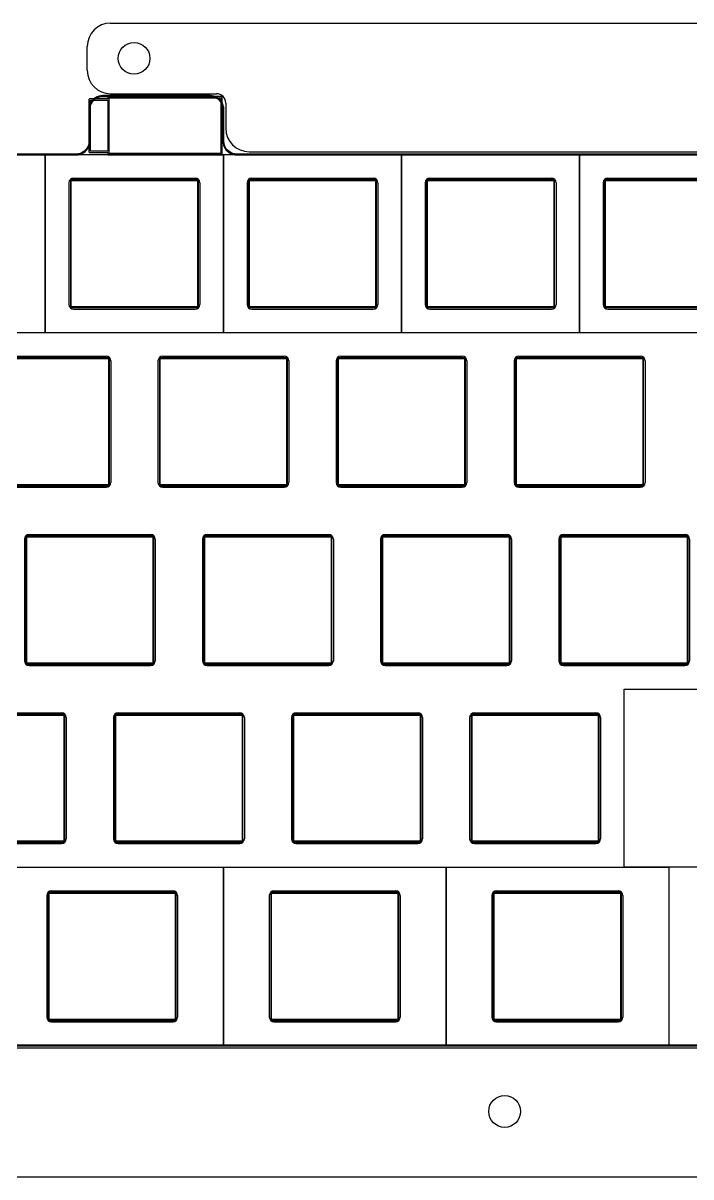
# Model space of a CAD drawing. Header units: millimetres. Extents: x 48 to 497, y 27 to 150.
# Drawn here: x 334.2 to 405.7, y 26.9 to 150.2 of the extents above; entities that cross this region are included whole.
import ezdxf

# ---------------------------------------------------------------- set-up
doc = ezdxf.new("R2010")
doc.units = ezdxf.units.MM
doc.layers.add('BLACK', color=20, linetype='Continuous')
doc.layers.add('ref', color=150, linetype='Continuous')

msp = doc.modelspace()

# ---------------------------------------------------------------- linework, layer by layer
for p, q in [((343.61, 150.23), (494.06, 150.23)), ((341.11, 145.18), (341.11, 147.73)), ((343.61, 142.68), (354.92, 142.68)), ((355.92, 141.68), (355.92, 138.98)), ((358.42, 136.48), (481.81, 136.48)), ((481.81, 40.63), (289.95, 40.63)), ((277.45, 26.88), (494.06, 26.88))]:
    msp.add_line(p, q)
for centre in [(346.11, 146.46), (385.75, 33.88)]:
    msp.add_circle(centre, 1.7)
for centre, radius, start, end in [((343.61, 147.73), 2.5, 90, 180), ((343.61, 145.18), 2.5, 180, 270), ((354.92, 141.68), 1, 0, 90), ((358.42, 138.98), 2.5, 180, 270)]:
    msp.add_arc(centre, radius, start, end)
at = {"layer": 'BLACK', "linetype": 'Continuous'}
for p, q in [((341.3, 142.08), (341.29, 142.06)), ((341.29, 142.06), (341.29, 136.46)), ((341.31, 142.1), (341.3, 142.1)), ((341.3, 142.1), (341.3, 142.08)), ((341.33, 142.12), (341.31, 142.11)), ((341.31, 142.11), (341.31, 142.1)), ((341.34, 142.13), (341.33, 142.12)), ((341.35, 142.13), (341.34, 142.13)), ((341.36, 142.13), (341.35, 142.13)), ((341.35, 142.13), (341.35, 142.13)), ((341.37, 142.13), (341.36, 142.13)), ((343.29, 142.13), (341.37, 142.13)), ((341.44, 136.53), (341.44, 141.98)), ((341.44, 141.98), (343.29, 141.98)), ((341.66, 141.97), (341.54, 141.8)), ((341.66, 141.97), (341.54, 141.8)), ((341.81, 142.12), (341.66, 141.97)), ((341.81, 142.12), (341.66, 141.97)), ((341.66, 141.81), (341.8, 141.98)), ((341.66, 141.81), (341.8, 141.98)), ((341.8, 141.98), (341.97, 142.12)), ((341.8, 141.98), (341.97, 142.12)), ((341.98, 142.25), (341.81, 142.12)), ((341.98, 142.25), (341.81, 142.12)), ((341.97, 142.12), (342.15, 142.23)), ((341.97, 142.12), (342.15, 142.23)), ((342.17, 142.35), (341.98, 142.25)), ((342.17, 142.35), (341.98, 142.25)), ((342.15, 142.23), (342.35, 142.32)), ((342.15, 142.23), (342.35, 142.32)), ((342.37, 142.42), (342.17, 142.35)), ((342.37, 142.42), (342.17, 142.35)), ((342.35, 142.32), (342.57, 142.37)), ((342.35, 142.32), (342.57, 142.37)), ((342.57, 142.47), (342.37, 142.42)), ((342.57, 142.47), (342.37, 142.42)), ((342.78, 142.48), (342.57, 142.47)), ((342.78, 142.48), (342.57, 142.47)), ((342.57, 142.37), (342.77, 142.38)), ((342.57, 142.37), (342.77, 142.38)), ((342.77, 142.38), (342.78, 142.38)), ((342.77, 142.38), (342.78, 142.38)), ((354.25, 142.48), (342.78, 142.48)), ((342.78, 142.48), (342.78, 142.48)), ((354.25, 142.48), (342.78, 142.48)), ((342.78, 142.48), (342.78, 142.48)), ((342.78, 142.38), (342.78, 142.38)), ((342.78, 142.38), (342.78, 142.38)), ((342.78, 142.38), (354.25, 142.38)), ((342.78, 142.38), (342.78, 142.38)), ((342.78, 142.38), (342.78, 142.38)), ((342.78, 142.38), (354.25, 142.38)), ((343.3, 142.33), (343.29, 142.31)), ((343.29, 142.31), (343.29, 142.13)), ((343.29, 141.98), (343.29, 136.53)), ((343.31, 142.35), (343.3, 142.35)), ((343.3, 142.35), (343.3, 142.33)), ((343.33, 142.37), (343.31, 142.36)), ((343.31, 142.36), (343.31, 142.35)), ((343.34, 142.38), (343.33, 142.37)), ((343.35, 142.38), (343.34, 142.38)), ((343.36, 142.38), (343.35, 142.38)), ((343.35, 142.38), (343.35, 142.38)), ((343.37, 142.38), (343.36, 142.38)), ((355.47, 142.38), (343.37, 142.38)), ((343.44, 136.28), (343.44, 142.23)), ((343.44, 142.23), (355.39, 142.23)), ((354.46, 142.47), (354.25, 142.48)), ((354.25, 142.48), (354.25, 142.48)), ((354.25, 142.48), (354.25, 142.48)), ((354.25, 142.48), (354.25, 142.48)), ((354.46, 142.47), (354.25, 142.48)), ((354.25, 142.48), (354.25, 142.48)), ((354.25, 142.48), (354.25, 142.48)), ((354.25, 142.48), (354.25, 142.48)), ((354.25, 142.38), (354.25, 142.39)), ((354.25, 142.39), (354.46, 142.37)), ((354.25, 142.38), (354.25, 142.39)), ((354.25, 142.39), (354.46, 142.37)), ((354.66, 142.42), (354.46, 142.47)), ((354.66, 142.42), (354.46, 142.47)), ((354.46, 142.37), (354.67, 142.32)), ((354.46, 142.37), (354.67, 142.32)), ((354.86, 142.35), (354.66, 142.42)), ((354.86, 142.35), (354.66, 142.42)), ((354.67, 142.32), (354.87, 142.24)), ((354.67, 142.32), (354.87, 142.24)), ((355.05, 142.25), (354.86, 142.35)), ((355.05, 142.25), (354.86, 142.35)), ((354.87, 142.24), (355.06, 142.12)), ((354.87, 142.24), (355.06, 142.12)), ((355.21, 142.12), (355.05, 142.25)), ((355.21, 142.12), (355.05, 142.25)), ((355.06, 142.12), (355.22, 141.98)), ((355.06, 142.12), (355.22, 141.98)), ((355.36, 141.97), (355.21, 142.12)), ((355.36, 141.97), (355.21, 142.12)), ((355.22, 141.98), (355.37, 141.82)), ((355.22, 141.98), (355.37, 141.82)), ((355.49, 141.8), (355.36, 141.97)), ((355.49, 141.8), (355.36, 141.97)), ((355.39, 142.23), (355.39, 136.28)), ((355.49, 142.38), (355.47, 142.38)), ((355.5, 142.37), (355.49, 142.38)), ((355.51, 142.37), (355.5, 142.37)), ((355.52, 142.37), (355.51, 142.37)), ((355.53, 142.35), (355.52, 142.37)), ((355.54, 142.33), (355.53, 142.35)), ((355.54, 142.32), (355.54, 142.33)), ((355.54, 142.31), (355.54, 142.32)), ((355.54, 142.32), (355.54, 142.32)), ((355.54, 142.32), (355.54, 142.32)), ((355.54, 136.21), (355.54, 142.31)), ((341.32, 141.21), (341.3, 141)), ((341.32, 141.21), (341.3, 141)), ((341.3, 141), (341.3, 141)), ((341.3, 141), (341.3, 141)), ((341.3, 141), (341.3, 141)), ((341.3, 141), (341.3, 137.62)), ((341.3, 141), (341.3, 141)), ((341.3, 141), (341.3, 141)), ((341.3, 141), (341.3, 141)), ((341.3, 141), (341.3, 137.62)), ((341.36, 141.42), (341.32, 141.21)), ((341.36, 141.42), (341.32, 141.21)), ((341.44, 141.62), (341.36, 141.42)), ((341.44, 141.62), (341.36, 141.42)), ((341.4, 141.01), (341.42, 141.22)), ((341.4, 141.01), (341.42, 141.22)), ((341.4, 141), (341.4, 141.01)), ((341.4, 141), (341.4, 141.01)), ((341.4, 137.61), (341.4, 141)), ((341.4, 137.61), (341.4, 141)), ((341.42, 141.22), (341.47, 141.43)), ((341.42, 141.22), (341.47, 141.43)), ((341.54, 141.8), (341.44, 141.62)), ((341.54, 141.8), (341.44, 141.62)), ((341.47, 141.43), (341.55, 141.63)), ((341.47, 141.43), (341.55, 141.63)), ((341.55, 141.63), (341.66, 141.81)), ((341.55, 141.63), (341.66, 141.81)), ((355.37, 141.82), (355.48, 141.63)), ((355.37, 141.82), (355.48, 141.63)), ((355.48, 141.63), (355.56, 141.43)), ((355.48, 141.63), (355.56, 141.43)), ((355.59, 141.62), (355.49, 141.8)), ((355.59, 141.62), (355.49, 141.8)), ((355.56, 141.43), (355.61, 141.22)), ((355.56, 141.43), (355.61, 141.22)), ((355.66, 141.42), (355.59, 141.62)), ((355.66, 141.42), (355.59, 141.62)), ((355.61, 141.22), (355.63, 141.01)), ((355.61, 141.22), (355.63, 141.01)), ((355.63, 141.01), (355.62, 141.01)), ((355.62, 141.01), (355.62, 137.61)), ((355.63, 141.01), (355.62, 141.01)), ((355.62, 141.01), (355.62, 137.61)), ((355.71, 141.22), (355.66, 141.42)), ((355.71, 141.22), (355.66, 141.42)), ((355.72, 141.01), (355.71, 141.22)), ((355.72, 141.01), (355.71, 141.22)), ((355.72, 137.61), (355.72, 141.01)), ((355.72, 141.01), (355.72, 141.01)), ((355.72, 141.01), (355.72, 141.01)), ((355.72, 137.61), (355.72, 141.01)), ((355.72, 141.01), (355.72, 141.01)), ((355.72, 141.01), (355.72, 141.01)), ((341.15, 136.98), (341.04, 136.8)), ((341.15, 136.98), (341.04, 136.8)), ((341.24, 137.18), (341.15, 136.98)), ((341.24, 137.18), (341.15, 136.98)), ((341.17, 136.81), (341.27, 137)), ((341.17, 136.81), (341.27, 137)), ((341.29, 137.4), (341.24, 137.18)), ((341.29, 137.4), (341.24, 137.18)), ((341.27, 137), (341.34, 137.2)), ((341.27, 137), (341.34, 137.2)), ((341.31, 137.6), (341.29, 137.4)), ((341.31, 137.6), (341.29, 137.4)), ((341.3, 137.62), (341.3, 137.61)), ((341.3, 137.62), (341.3, 137.61)), ((341.3, 137.61), (341.31, 137.6)), ((341.3, 137.61), (341.31, 137.6)), ((341.34, 137.2), (341.39, 137.4)), ((341.34, 137.2), (341.39, 137.4)), ((341.39, 137.4), (341.4, 137.6)), ((341.39, 137.4), (341.4, 137.6)), ((341.4, 137.6), (341.4, 137.61)), ((341.4, 137.6), (341.4, 137.61)), ((355.62, 137.61), (355.62, 137.61)), ((355.62, 137.61), (355.62, 137.61)), ((355.62, 137.61), (355.64, 137.4)), ((355.62, 137.61), (355.62, 137.61)), ((355.62, 137.61), (355.62, 137.61)), ((355.62, 137.61), (355.64, 137.4)), ((355.64, 137.4), (355.68, 137.19)), ((355.64, 137.4), (355.68, 137.19)), ((355.68, 137.19), (355.76, 136.99)), ((355.68, 137.19), (355.76, 136.99)), ((355.72, 137.6), (355.72, 137.61)), ((355.72, 137.6), (355.72, 137.61)), ((355.74, 137.39), (355.72, 137.6)), ((355.74, 137.39), (355.72, 137.6)), ((355.79, 137.18), (355.74, 137.39)), ((355.79, 137.18), (355.74, 137.39)), ((355.76, 136.99), (355.86, 136.81)), ((355.76, 136.99), (355.86, 136.81)), ((355.87, 136.98), (355.79, 137.18)), ((355.87, 136.98), (355.79, 137.18)), ((355.98, 136.79), (355.87, 136.98)), ((355.98, 136.79), (355.87, 136.98)), ((339.92, 136.23), (299.95, 136.23)), ((339.92, 136.23), (299.95, 136.23)), ((299.95, 136.13), (339.92, 136.13)), ((299.95, 136.13), (339.92, 136.13)), ((339.93, 136.23), (339.92, 136.23)), ((339.93, 136.23), (339.92, 136.23)), ((339.92, 136.13), (340.13, 136.15)), ((339.92, 136.13), (340.13, 136.15)), ((340.14, 136.25), (339.93, 136.23)), ((340.14, 136.25), (339.93, 136.23)), ((340.13, 136.15), (340.34, 136.19)), ((340.13, 136.15), (340.34, 136.19)), ((340.35, 136.3), (340.14, 136.25)), ((340.35, 136.3), (340.14, 136.25)), ((340.34, 136.19), (340.54, 136.27)), ((340.34, 136.19), (340.54, 136.27)), ((340.55, 136.38), (340.35, 136.3)), ((340.55, 136.38), (340.35, 136.3)), ((340.54, 136.27), (340.72, 136.37)), ((340.54, 136.27), (340.72, 136.37)), ((340.74, 136.49), (340.55, 136.38)), ((340.74, 136.49), (340.55, 136.38)), ((340.72, 136.37), (340.89, 136.49)), ((340.72, 136.37), (340.89, 136.49)), ((340.9, 136.63), (340.74, 136.49)), ((340.9, 136.63), (340.74, 136.49)), ((340.89, 136.49), (341.04, 136.64)), ((340.89, 136.49), (341.04, 136.64)), ((341.04, 136.8), (340.9, 136.63)), ((341.04, 136.8), (340.9, 136.63)), ((341.04, 136.64), (341.17, 136.81)), ((341.04, 136.64), (341.17, 136.81)), ((341.29, 136.46), (341.29, 136.45)), ((341.29, 136.45), (341.29, 136.45)), ((341.29, 136.45), (341.3, 136.44)), ((341.3, 136.44), (341.3, 136.43)), ((341.3, 136.43), (341.31, 136.42)), ((341.31, 136.42), (341.32, 136.4)), ((341.32, 136.4), (341.33, 136.4)), ((341.33, 136.4), (341.33, 136.39)), ((341.33, 136.39), (341.35, 136.39)), ((341.35, 136.39), (341.37, 136.38)), ((341.37, 136.38), (343.29, 136.38)), ((343.29, 136.53), (341.44, 136.53)), ((343.29, 136.38), (343.29, 136.21)), ((343.29, 136.21), (343.29, 136.2)), ((343.29, 136.2), (343.29, 136.2)), ((343.29, 136.2), (343.3, 136.19)), ((343.3, 136.19), (343.3, 136.18)), ((343.3, 136.18), (343.31, 136.17)), ((343.31, 136.17), (343.32, 136.15)), ((343.32, 136.15), (343.33, 136.15)), ((343.33, 136.15), (343.33, 136.14)), ((343.33, 136.14), (343.35, 136.14)), ((343.35, 136.14), (343.37, 136.13)), ((343.37, 136.13), (355.47, 136.13)), ((355.39, 136.28), (343.44, 136.28)), ((355.47, 136.13), (355.48, 136.14)), ((355.48, 136.14), (355.48, 136.13)), ((355.48, 136.13), (355.48, 136.14)), ((355.48, 136.14), (355.49, 136.14)), ((355.49, 136.14), (355.51, 136.15)), ((355.51, 136.15), (355.52, 136.16)), ((355.52, 136.16), (355.53, 136.17)), ((355.53, 136.17), (355.54, 136.19)), ((355.53, 136.17), (355.53, 136.17)), ((355.54, 136.19), (355.54, 136.21)), ((355.86, 136.81), (355.98, 136.64)), ((355.86, 136.81), (355.98, 136.64)), ((356.12, 136.63), (355.98, 136.79)), ((356.12, 136.63), (355.98, 136.79)), ((355.98, 136.64), (356.13, 136.49)), ((355.98, 136.64), (356.13, 136.49)), ((356.29, 136.49), (356.12, 136.63)), ((356.29, 136.49), (356.12, 136.63)), ((356.13, 136.49), (356.3, 136.36)), ((356.13, 136.49), (356.3, 136.36)), ((356.47, 136.38), (356.29, 136.49)), ((356.47, 136.38), (356.29, 136.49)), ((356.3, 136.36), (356.49, 136.26)), ((356.3, 136.36), (356.49, 136.26)), ((356.67, 136.29), (356.47, 136.38)), ((356.67, 136.29), (356.47, 136.38)), ((356.49, 136.26), (356.68, 136.19)), ((356.49, 136.26), (356.68, 136.19)), ((356.88, 136.24), (356.67, 136.29)), ((356.88, 136.24), (356.67, 136.29)), ((356.68, 136.19), (356.89, 136.14)), ((356.68, 136.19), (356.89, 136.14)), ((357.09, 136.23), (356.88, 136.24)), ((357.09, 136.23), (356.88, 136.24)), ((356.89, 136.14), (357.1, 136.13)), ((356.89, 136.14), (357.1, 136.13)), ((357.1, 136.23), (357.09, 136.23)), ((357.1, 136.23), (357.09, 136.23)), ((481.08, 136.23), (357.1, 136.23)), ((357.1, 136.23), (357.1, 136.23)), ((481.08, 136.23), (357.1, 136.23)), ((357.1, 136.23), (357.1, 136.23)), ((357.1, 136.13), (357.1, 136.13)), ((357.1, 136.13), (357.1, 136.13)), ((357.1, 136.13), (357.1, 136.13)), ((357.1, 136.13), (481.08, 136.13)), ((357.1, 136.13), (357.1, 136.13)), ((357.1, 136.13), (357.1, 136.13)), ((357.1, 136.13), (357.1, 136.13)), ((357.1, 136.13), (481.08, 136.13)), ((339.31, 133.49), (339.3, 133.46)), ((339.3, 133.46), (339.3, 119.86)), ((339.35, 133.51), (339.31, 133.49)), ((352.95, 133.51), (339.35, 133.51)), ((339.4, 119.91), (339.4, 133.41)), ((339.4, 133.41), (352.9, 133.41)), ((352.9, 133.41), (352.9, 119.91)), ((352.98, 133.49), (352.95, 133.51)), ((353, 133.46), (352.98, 133.49)), ((353, 119.86), (353, 133.46)), ((358.36, 133.49), (358.35, 133.46)), ((358.35, 133.46), (358.35, 119.86)), ((358.4, 133.51), (358.36, 133.49)), ((372, 133.51), (358.4, 133.51)), ((358.45, 119.91), (358.45, 133.41)), ((358.45, 133.41), (371.95, 133.41)), ((371.95, 133.41), (371.95, 119.91)), ((372.03, 133.49), (372, 133.51)), ((372.05, 133.46), (372.03, 133.49)), ((372.05, 119.86), (372.05, 133.46)), ((377.41, 133.49), (377.4, 133.46)), ((377.4, 133.46), (377.4, 119.86)), ((377.45, 133.51), (377.41, 133.49)), ((391.05, 133.51), (377.45, 133.51)), ((377.5, 119.91), (377.5, 133.41)), ((377.5, 133.41), (391, 133.41)), ((391, 133.41), (391, 119.91)), ((391.08, 133.49), (391.05, 133.51)), ((391.1, 133.46), (391.08, 133.49)), ((391.1, 119.86), (391.1, 133.46)), ((396.46, 133.49), (396.45, 133.46)), ((396.45, 133.46), (396.45, 119.86)), ((396.5, 133.51), (396.46, 133.49)), ((410.1, 133.51), (396.5, 133.51)), ((396.55, 119.91), (396.55, 133.41)), ((396.55, 133.41), (410.05, 133.41)), ((339.3, 119.86), (339.31, 119.82)), ((339.31, 119.82), (339.35, 119.81)), ((339.35, 119.81), (352.95, 119.81)), ((352.9, 119.91), (339.4, 119.91)), ((352.95, 119.81), (352.98, 119.82)), ((352.98, 119.82), (353, 119.86)), ((358.35, 119.86), (358.36, 119.82)), ((358.36, 119.82), (358.4, 119.81)), ((358.4, 119.81), (372, 119.81)), ((371.95, 119.91), (358.45, 119.91)), ((372, 119.81), (372.03, 119.82)), ((372.03, 119.82), (372.05, 119.86)), ((377.4, 119.86), (377.41, 119.82)), ((377.41, 119.82), (377.45, 119.81)), ((377.45, 119.81), (391.05, 119.81)), ((391, 119.91), (377.5, 119.91)), ((391.05, 119.81), (391.08, 119.82)), ((391.08, 119.82), (391.1, 119.86)), ((396.45, 119.86), (396.46, 119.82)), ((396.46, 119.82), (396.5, 119.81)), ((396.5, 119.81), (410.1, 119.81)), ((410.05, 119.91), (396.55, 119.91)), ((343.42, 114.46), (329.82, 114.46)), ((329.87, 114.36), (343.37, 114.36)), ((343.37, 114.36), (343.37, 100.86)), ((343.46, 114.44), (343.42, 114.46)), ((343.47, 114.41), (343.46, 114.44)), ((343.47, 100.81), (343.47, 114.41)), ((348.84, 114.44), (348.82, 114.41)), ((348.82, 114.41), (348.82, 100.81)), ((348.87, 114.46), (348.84, 114.44)), ((362.47, 114.46), (348.87, 114.46)), ((348.92, 100.86), (348.92, 114.36)), ((348.92, 114.36), (362.42, 114.36)), ((362.42, 114.36), (362.42, 100.86)), ((362.51, 114.44), (362.47, 114.46)), ((362.52, 114.41), (362.51, 114.44)), ((362.52, 100.81), (362.52, 114.41)), ((367.89, 114.44), (367.87, 114.41)), ((367.87, 114.41), (367.87, 100.81)), ((367.92, 114.46), (367.89, 114.44)), ((381.52, 114.46), (367.92, 114.46)), ((367.97, 100.86), (367.97, 114.36)), ((367.97, 114.36), (381.47, 114.36)), ((381.47, 114.36), (381.47, 100.86)), ((381.56, 114.44), (381.52, 114.46)), ((381.57, 114.41), (381.56, 114.44)), ((381.57, 100.81), (381.57, 114.41)), ((386.94, 114.44), (386.92, 114.41)), ((386.92, 114.41), (386.92, 100.81)), ((386.97, 114.46), (386.94, 114.44)), ((400.57, 114.46), (386.97, 114.46)), ((387.02, 100.86), (387.02, 114.36)), ((387.02, 114.36), (400.52, 114.36)), ((400.52, 114.36), (400.52, 100.86)), ((400.61, 114.44), (400.57, 114.46)), ((400.62, 114.41), (400.61, 114.44)), ((400.62, 100.81), (400.62, 114.41)), ((329.82, 100.76), (343.42, 100.76)), ((343.37, 100.86), (329.87, 100.86)), ((343.42, 100.76), (343.46, 100.77)), ((343.46, 100.77), (343.47, 100.81)), ((348.82, 100.81), (348.84, 100.77)), ((348.84, 100.77), (348.87, 100.76)), ((348.87, 100.76), (362.47, 100.76)), ((362.42, 100.86), (348.92, 100.86)), ((362.47, 100.76), (362.51, 100.77)), ((362.51, 100.77), (362.52, 100.81)), ((367.87, 100.81), (367.89, 100.77)), ((367.89, 100.77), (367.92, 100.76)), ((367.92, 100.76), (381.52, 100.76)), ((381.47, 100.86), (367.97, 100.86)), ((381.52, 100.76), (381.56, 100.77)), ((381.56, 100.77), (381.57, 100.81)), ((386.92, 100.81), (386.94, 100.77)), ((386.94, 100.77), (386.97, 100.76)), ((386.97, 100.76), (400.57, 100.76)), ((400.52, 100.86), (387.02, 100.86)), ((400.57, 100.76), (400.61, 100.77)), ((400.61, 100.77), (400.62, 100.81)), ((334.55, 95.39), (334.53, 95.36)), ((334.53, 95.36), (334.53, 81.76)), ((334.58, 95.41), (334.55, 95.39)), ((348.18, 95.41), (334.58, 95.41)), ((334.63, 81.81), (334.63, 95.31)), ((334.63, 95.31), (348.13, 95.31)), ((348.13, 95.31), (348.13, 81.81)), ((348.22, 95.39), (348.18, 95.41)), ((348.23, 95.36), (348.22, 95.39)), ((348.23, 81.76), (348.23, 95.36)), ((353.6, 95.39), (353.58, 95.36)), ((353.58, 95.36), (353.58, 81.76)), ((353.63, 95.41), (353.6, 95.39)), ((367.23, 95.41), (353.63, 95.41)), ((353.68, 81.81), (353.68, 95.31)), ((353.68, 95.31), (367.18, 95.31)), ((367.18, 95.31), (367.18, 81.81)), ((367.27, 95.39), (367.23, 95.41)), ((367.28, 95.36), (367.27, 95.39)), ((367.28, 81.76), (367.28, 95.36)), ((372.65, 95.39), (372.63, 95.36)), ((372.63, 95.36), (372.63, 81.76)), ((372.68, 95.41), (372.65, 95.39)), ((386.28, 95.41), (372.68, 95.41)), ((372.73, 81.81), (372.73, 95.31)), ((372.73, 95.31), (386.23, 95.31)), ((386.23, 95.31), (386.23, 81.81)), ((386.32, 95.39), (386.28, 95.41)), ((386.33, 95.36), (386.32, 95.39)), ((386.33, 81.76), (386.33, 95.36)), ((391.7, 95.39), (391.68, 95.36)), ((391.68, 95.36), (391.68, 81.76)), ((391.73, 95.41), (391.7, 95.39)), ((405.33, 95.41), (391.73, 95.41)), ((391.78, 81.81), (391.78, 95.31)), ((391.78, 95.31), (405.28, 95.31)), ((405.28, 95.31), (405.28, 81.81)), ((405.37, 95.39), (405.33, 95.41)), ((405.38, 95.36), (405.37, 95.39)), ((405.38, 81.76), (405.38, 95.36)), ((334.53, 81.76), (334.55, 81.72)), ((334.55, 81.72), (334.58, 81.71)), ((334.58, 81.71), (348.18, 81.71)), ((348.13, 81.81), (334.63, 81.81)), ((348.18, 81.71), (348.22, 81.72)), ((348.22, 81.72), (348.23, 81.76)), ((353.58, 81.76), (353.6, 81.72)), ((353.6, 81.72), (353.63, 81.71)), ((353.63, 81.71), (367.23, 81.71)), ((367.18, 81.81), (353.68, 81.81)), ((367.23, 81.71), (367.27, 81.72)), ((367.27, 81.72), (367.28, 81.76)), ((372.63, 81.76), (372.65, 81.72)), ((372.65, 81.72), (372.68, 81.71)), ((372.68, 81.71), (386.28, 81.71)), ((386.23, 81.81), (372.73, 81.81)), ((386.28, 81.71), (386.32, 81.72)), ((386.32, 81.72), (386.33, 81.76)), ((391.68, 81.76), (391.7, 81.72)), ((391.7, 81.72), (391.73, 81.71)), ((391.73, 81.71), (405.33, 81.71)), ((405.28, 81.81), (391.78, 81.81)), ((405.33, 81.71), (405.37, 81.72)), ((405.37, 81.72), (405.38, 81.76)), ((338.66, 76.36), (325.06, 76.36)), ((325.11, 76.26), (338.61, 76.26)), ((338.61, 76.26), (338.61, 62.76)), ((338.69, 76.34), (338.66, 76.36)), ((338.71, 76.31), (338.69, 76.34)), ((338.71, 62.71), (338.71, 76.31)), ((344.07, 76.34), (344.06, 76.31)), ((344.06, 76.31), (344.06, 62.71)), ((344.11, 76.36), (344.07, 76.34)), ((357.71, 76.36), (344.11, 76.36)), ((344.16, 62.76), (344.16, 76.26)), ((344.16, 76.26), (357.66, 76.26)), ((357.66, 76.26), (357.66, 62.76)), ((357.74, 76.34), (357.71, 76.36)), ((357.76, 76.31), (357.74, 76.34)), ((357.76, 62.71), (357.76, 76.31)), ((363.12, 76.34), (363.11, 76.31)), ((363.11, 76.31), (363.11, 62.71)), ((363.16, 76.36), (363.12, 76.34)), ((376.76, 76.36), (363.16, 76.36)), ((363.21, 62.76), (363.21, 76.26)), ((363.21, 76.26), (376.71, 76.26)), ((376.71, 76.26), (376.71, 62.76)), ((376.79, 76.34), (376.76, 76.36)), ((376.81, 76.31), (376.79, 76.34)), ((376.81, 62.71), (376.81, 76.31)), ((382.17, 76.34), (382.16, 76.31)), ((382.16, 76.31), (382.16, 62.71)), ((382.21, 76.36), (382.17, 76.34)), ((395.81, 76.36), (382.21, 76.36)), ((382.26, 62.76), (382.26, 76.26)), ((382.26, 76.26), (395.76, 76.26)), ((395.76, 76.26), (395.76, 62.76)), ((395.84, 76.34), (395.81, 76.36)), ((395.86, 76.31), (395.84, 76.34)), ((395.86, 62.71), (395.86, 76.31)), ((325.06, 62.66), (338.66, 62.66)), ((338.61, 62.76), (325.11, 62.76)), ((338.66, 62.66), (338.69, 62.67)), ((338.69, 62.67), (338.71, 62.71)), ((344.06, 62.71), (344.07, 62.67)), ((344.07, 62.67), (344.11, 62.66)), ((344.11, 62.66), (357.71, 62.66)), ((357.66, 62.76), (344.16, 62.76)), ((357.71, 62.66), (357.74, 62.67)), ((357.74, 62.67), (357.76, 62.71)), ((363.11, 62.71), (363.12, 62.67)), ((363.12, 62.67), (363.16, 62.66)), ((363.16, 62.66), (376.76, 62.66)), ((376.71, 62.76), (363.21, 62.76)), ((376.76, 62.66), (376.79, 62.67)), ((376.79, 62.67), (376.81, 62.71)), ((382.16, 62.71), (382.17, 62.67)), ((382.17, 62.67), (382.21, 62.66)), ((382.21, 62.66), (395.81, 62.66)), ((395.76, 62.76), (382.26, 62.76)), ((395.81, 62.66), (395.84, 62.67)), ((395.84, 62.67), (395.86, 62.71)), ((336.93, 57.29), (336.92, 57.26)), ((336.92, 57.26), (336.92, 43.66)), ((336.97, 57.31), (336.93, 57.29)), ((350.57, 57.31), (336.97, 57.31)), ((337.02, 43.71), (337.02, 57.21)), ((337.02, 57.21), (350.52, 57.21)), ((350.52, 57.21), (350.52, 43.71)), ((350.6, 57.29), (350.57, 57.31)), ((350.62, 57.26), (350.6, 57.29)), ((350.62, 43.66), (350.62, 57.26)), ((360.74, 57.29), (360.73, 57.26)), ((360.73, 57.26), (360.73, 43.66)), ((360.78, 57.31), (360.74, 57.29)), ((374.38, 57.31), (360.78, 57.31)), ((360.83, 43.71), (360.83, 57.21)), ((360.83, 57.21), (374.33, 57.21)), ((374.33, 57.21), (374.33, 43.71)), ((374.41, 57.29), (374.38, 57.31)), ((374.43, 57.26), (374.41, 57.29)), ((374.43, 43.66), (374.43, 57.26)), ((384.55, 57.29), (384.54, 57.26)), ((384.54, 57.26), (384.54, 43.66)), ((384.59, 57.31), (384.55, 57.29)), ((398.19, 57.31), (384.59, 57.31)), ((384.64, 43.71), (384.64, 57.21)), ((384.64, 57.21), (398.14, 57.21)), ((398.14, 57.21), (398.14, 43.71)), ((398.23, 57.29), (398.19, 57.31)), ((398.24, 57.26), (398.23, 57.29)), ((398.24, 43.66), (398.24, 57.26)), ((336.92, 43.66), (336.93, 43.62)), ((336.93, 43.62), (336.97, 43.61)), ((336.97, 43.61), (350.57, 43.61)), ((350.52, 43.71), (337.02, 43.71)), ((350.57, 43.61), (350.6, 43.62)), ((350.6, 43.62), (350.62, 43.66)), ((360.73, 43.66), (360.74, 43.62)), ((360.74, 43.62), (360.78, 43.61)), ((360.78, 43.61), (374.38, 43.61)), ((374.33, 43.71), (360.83, 43.71)), ((374.38, 43.61), (374.41, 43.62)), ((374.41, 43.62), (374.43, 43.66)), ((384.54, 43.66), (384.55, 43.62)), ((384.55, 43.62), (384.59, 43.61)), ((384.59, 43.61), (398.19, 43.61)), ((398.14, 43.71), (384.64, 43.71)), ((398.19, 43.61), (398.23, 43.62)), ((398.23, 43.62), (398.24, 43.66)), ((481.08, 40.98), (290.43, 40.98)), ((481.08, 40.98), (290.43, 40.98)), ((290.43, 40.88), (481.08, 40.88)), ((290.43, 40.88), (481.08, 40.88))]:
    msp.add_line(p, q, dxfattribs=at)
at = {"layer": 'ref'}
for p, q in [((339.65, 133.66), (352.65, 133.66)), ((358.7, 133.66), (371.7, 133.66)), ((377.75, 133.66), (390.75, 133.66)), ((396.8, 133.66), (409.8, 133.66)), ((339.15, 133.16), (339.15, 120.16)), ((353.15, 133.16), (353.15, 120.16)), ((358.2, 133.16), (358.2, 120.16)), ((372.2, 133.16), (372.2, 120.16)), ((377.25, 133.16), (377.25, 120.16)), ((391.25, 133.16), (391.25, 120.16)), ((396.3, 133.16), (396.3, 120.16)), ((339.65, 119.66), (352.65, 119.66)), ((358.7, 119.66), (371.7, 119.66)), ((377.75, 119.66), (390.75, 119.66)), ((396.8, 119.66), (409.8, 119.66)), ((330.12, 114.61), (343.12, 114.61)), ((343.62, 114.11), (343.62, 101.11)), ((348.67, 114.11), (348.67, 101.11)), ((349.17, 114.61), (362.17, 114.61)), ((362.67, 114.11), (362.67, 101.11)), ((367.72, 114.11), (367.72, 101.11)), ((368.22, 114.61), (381.22, 114.61)), ((381.72, 114.11), (381.72, 101.11)), ((386.77, 114.11), (386.77, 101.11)), ((387.27, 114.61), (400.27, 114.61)), ((400.77, 114.11), (400.77, 101.11)), ((330.12, 100.61), (343.12, 100.61)), ((349.17, 100.61), (362.17, 100.61)), ((368.22, 100.61), (381.22, 100.61)), ((387.27, 100.61), (400.27, 100.61)), ((334.38, 95.06), (334.38, 82.06)), ((334.88, 95.56), (347.88, 95.56)), ((348.38, 95.06), (348.38, 82.06)), ((353.43, 95.06), (353.43, 82.06)), ((353.93, 95.56), (366.93, 95.56)), ((367.43, 95.06), (367.43, 82.06)), ((372.48, 95.06), (372.48, 82.06)), ((372.98, 95.56), (385.98, 95.56)), ((386.48, 95.06), (386.48, 82.06)), ((391.53, 95.06), (391.53, 82.06)), ((392.03, 95.56), (405.03, 95.56)), ((405.53, 95.06), (405.53, 82.06)), ((334.88, 81.56), (347.88, 81.56)), ((353.93, 81.56), (366.93, 81.56)), ((372.98, 81.56), (385.98, 81.56)), ((392.03, 81.56), (405.03, 81.56)), ((325.36, 76.51), (338.36, 76.51)), ((344.41, 76.51), (357.41, 76.51)), ((363.46, 76.51), (376.46, 76.51)), ((382.51, 76.51), (395.51, 76.51)), ((338.86, 76.01), (338.86, 63.01)), ((343.91, 76.01), (343.91, 63.01)), ((357.91, 76.01), (357.91, 63.01)), ((362.96, 76.01), (362.96, 63.01)), ((376.96, 76.01), (376.96, 63.01)), ((382.01, 76.01), (382.01, 63.01)), ((396.01, 76.01), (396.01, 63.01)), ((325.36, 62.51), (338.36, 62.51)), ((344.41, 62.51), (357.41, 62.51)), ((363.46, 62.51), (376.46, 62.51)), ((382.51, 62.51), (395.51, 62.51)), ((336.77, 56.96), (336.77, 43.96)), ((337.27, 57.46), (350.27, 57.46)), ((350.77, 56.96), (350.77, 43.96)), ((360.58, 56.96), (360.58, 43.96)), ((361.08, 57.46), (374.08, 57.46)), ((374.58, 56.96), (374.58, 43.96)), ((384.39, 56.96), (384.39, 43.96)), ((384.89, 57.46), (397.89, 57.46)), ((398.39, 56.96), (398.39, 43.96)), ((337.27, 43.46), (350.27, 43.46)), ((361.08, 43.46), (374.08, 43.46)), ((384.89, 43.46), (397.89, 43.46))]:
    msp.add_line(p, q, dxfattribs=at)
for points in [[(317.57, 136.18), (336.62, 136.18), (336.62, 117.13), (317.57, 117.13)], [(336.62, 136.18), (355.67, 136.18), (355.67, 117.13), (336.62, 117.13)], [(355.67, 136.18), (374.72, 136.18), (374.72, 117.13), (355.67, 117.13)], [(374.72, 136.18), (393.77, 136.18), (393.77, 117.13), (374.72, 117.13)], [(393.77, 136.18), (412.82, 136.18), (412.82, 117.13), (393.77, 117.13)], [(398.53, 79.03), (431.87, 79.03), (431.87, 59.98), (398.53, 59.98)], [(331.86, 59.98), (355.67, 59.98), (355.67, 40.93), (331.86, 40.93)], [(355.67, 59.98), (379.48, 59.98), (379.48, 40.93), (355.67, 40.93)], [(379.48, 59.98), (403.3, 59.98), (403.3, 40.93), (379.48, 40.93)]]:
    msp.add_lwpolyline(points, close=True, dxfattribs=at)
for centre, start, end in [((339.65, 133.16), 90, 180), ((352.65, 133.16), 0, 90), ((358.7, 133.16), 90, 180), ((371.7, 133.16), 0, 90), ((377.75, 133.16), 90, 180), ((390.75, 133.16), 0, 90), ((396.8, 133.16), 90, 180), ((339.65, 120.16), 180, 270), ((352.65, 120.16), 270, 0), ((358.7, 120.16), 180, 270), ((371.7, 120.16), 270, 0), ((377.75, 120.16), 180, 270), ((390.75, 120.16), 270, 0), ((396.8, 120.16), 180, 270), ((343.12, 114.11), 0, 90), ((349.17, 114.11), 90, 180), ((362.17, 114.11), 0, 90), ((368.22, 114.11), 90, 180), ((381.22, 114.11), 0, 90), ((387.27, 114.11), 90, 180), ((400.27, 114.11), 0, 90), ((343.12, 101.11), 270, 0), ((349.17, 101.11), 180, 270), ((362.17, 101.11), 270, 0), ((368.22, 101.11), 180, 270), ((381.22, 101.11), 270, 0), ((387.27, 101.11), 180, 270), ((400.27, 101.11), 270, 0), ((334.88, 95.06), 90, 180), ((347.88, 95.06), 0, 90), ((353.93, 95.06), 90, 180), ((366.93, 95.06), 0, 90), ((372.98, 95.06), 90, 180), ((385.98, 95.06), 0, 90), ((392.03, 95.06), 90, 180), ((405.03, 95.06), 0, 90), ((334.88, 82.06), 180, 270), ((347.88, 82.06), 270, 0), ((353.93, 82.06), 180, 270), ((366.93, 82.06), 270, 0), ((372.98, 82.06), 180, 270), ((385.98, 82.06), 270, 0), ((392.03, 82.06), 180, 270), ((405.03, 82.06), 270, 0), ((338.36, 76.01), 0, 90), ((344.41, 76.01), 90, 180), ((357.41, 76.01), 0, 90), ((363.46, 76.01), 90, 180), ((376.46, 76.01), 0, 90), ((382.51, 76.01), 90, 180), ((395.51, 76.01), 0, 90), ((338.36, 63.01), 270, 0), ((344.41, 63.01), 180, 270), ((357.41, 63.01), 270, 0), ((363.46, 63.01), 180, 270), ((376.46, 63.01), 270, 0), ((382.51, 63.01), 180, 270), ((395.51, 63.01), 270, 0), ((337.27, 56.96), 90, 180), ((350.27, 56.96), 0, 90), ((361.08, 56.96), 90, 180), ((374.08, 56.96), 0, 90), ((384.89, 56.96), 90, 180), ((397.89, 56.96), 0, 90), ((337.27, 43.96), 180, 270), ((350.27, 43.96), 270, 0), ((361.08, 43.96), 180, 270), ((374.08, 43.96), 270, 0), ((384.89, 43.96), 180, 270), ((397.89, 43.96), 270, 0)]:
    msp.add_arc(centre, 0.5, start, end, dxfattribs=at)

doc.saveas('drawing.dxf')
